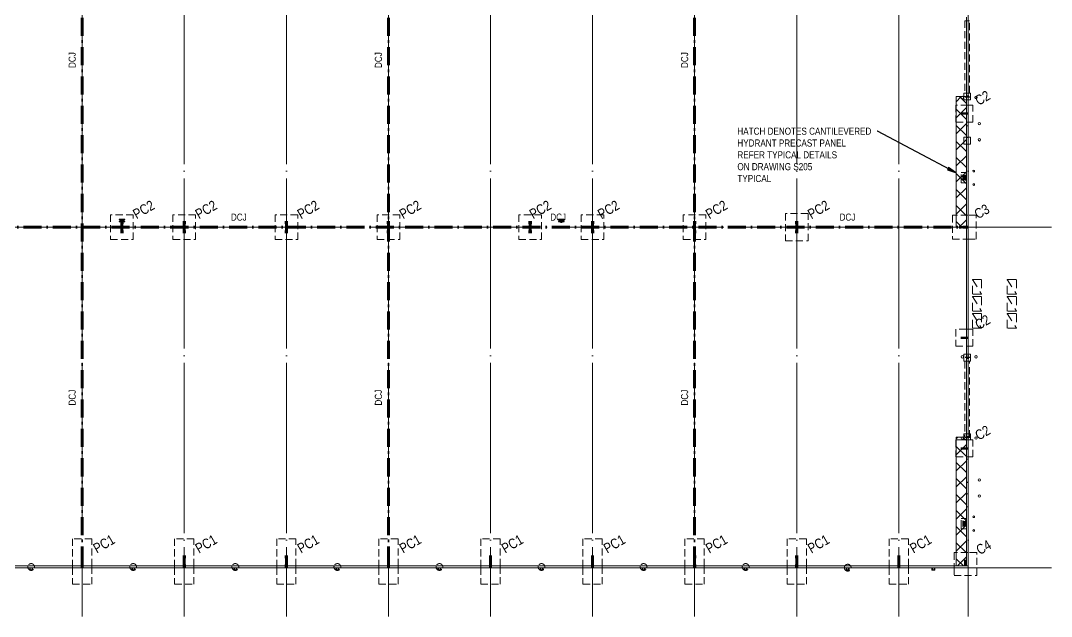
# Model space of a CAD drawing. Header units: millimetres. Extents: x 1606 to 301010, y -5142 to 244250.
# Drawn here: x 187252 to 278139, y 121161 to 173646 of the extents above; entities that cross this region are included whole.
import ezdxf

# ---------------------------------------------------------------- set-up
doc = ezdxf.new("R2010")
doc.units = ezdxf.units.MM
for name, pattern in [('_SGE_Grid Line', [16250, 15000, -625, 0, -625]), ('_SGE_Hidden', [925, 625, -300]), ('Dash', [1250, 750, -500]), ('Dash Dot', [2587.5, 1587.5, -500, 0, -500])]:
    doc.linetypes.add(name, pattern=pattern)
for name, color, linetype, lineweight in [('0-1', 7, 'Continuous', 5), ('A-ANNO-NOTE', 131, 'Continuous', 18), ('A-COLS-1', 253, 'Continuous', 9), ('A-COLS-2', 52, 'Continuous', 9), ('A-DETL-1', 90, 'Dash Dot', 70), ('A-GENM-1', 253, 'Continuous', 9), ('A-GENM-2', 9, 'Continuous', 9), ('A-WALL-1', 253, 'Continuous', 9), ('A-WALL-2', 113, 'Continuous', 20), ('A-WALL-HDLN', 110, '_SGE_Hidden', 18), ('A-WALL-PATT-2', 111, 'Continuous', 18), ('G-ANNO-TEXT-1', 7, 'Continuous', 25), ('G-ANNO-TEXT-2', 250, 'Continuous', 25), ('P-SANR-FIXT-1', 253, 'Continuous', 9), ('P-SANR-FIXT-HDLN-1', 253, 'Dash', 9), ('Q-SPCQ-1', 253, 'Continuous', 9), ('Q-SPCQ-HDLN-1', 253, 'Dash', 9), ('S-BEAM-1', 7, '_SGE_Hidden', 18), ('S-COLS', 52, 'Continuous', 18), ('S-COLS-1', 52, 'Continuous', 70), ('S-COLS-IDEN-1', 171, 'Continuous', 35), ('S-COLS-SYMB', 171, 'Continuous', 50), ('S-FNDN-1', 32, '_SGE_Hidden', 18), ('S-FNDN-HDLN-1', 4, '_SGE_Hidden', 18), ('S-GRID-1', 1, '_SGE_Grid Line', 13)]:
    doc.layers.add(name, color=color, linetype=linetype, lineweight=lineweight)
doc.styles.add('Arial Narrow_3', font='ARIALN.TTF', dxfattribs={"height": 875})
doc.styles.add('Arial Narrow_4', font='ARIALN.TTF', dxfattribs={"height": 625})
pattern_1 = [(45, (0, 0), (-707.1068, 707.1068), []), (135, (0, 0), (-707.1068, -707.1068), [])]

# ---------------------------------------------------------------- blocks, each defined once
blk = doc.blocks.new('WYA_RO_Downpipe Guard_Square _ Circular_Adj Depth - 150 SQ-8178884-WAREHOUSE SLAB PLAN')
at = {"layer": 'P-SANR-FIXT-1'}
for p, q in [((-131, 6), (-211, 6)), ((-211, 6), (-211, 0)), ((-211, 0), (-211, 6)), ((-211, 6), (-131, 6)), ((131, 231), (-131, 231)), ((-131, 231), (-131, 6)), ((-131, 6), (-131, 231)), ((-131, 231), (131, 231)), ((-125, 0), (-125, 225)), ((-125, 225), (125, 225)), ((125, 225), (-125, 225)), ((-125, 225), (-125, 0)), ((125, 225), (125, 0)), ((125, 0), (125, 225)), ((131, 6), (131, 231)), ((131, 231), (131, 6)), ((211, 6), (131, 6)), ((131, 6), (211, 6)), ((211, 0), (211, 6)), ((211, 6), (211, 0)), ((-211, 0), (-125, 0)), ((-125, 0), (-211, 0)), ((125, 0), (211, 0)), ((211, 0), (125, 0))]:
    blk.add_line(p, q, dxfattribs=at)
blk = doc.blocks.new('WYA_RO_DP_Square _ Circular_With Offset - 100 SQ-8857368-WAREHOUSE SLAB PLAN')
at = {"layer": 'A-GENM-2'}
for p, q in [((-75, 75), (-75, -75)), ((75, 75), (-75, 75)), ((-75, -75), (-75, 75)), ((-75, 75), (75, 75)), ((75, -75), (75, 75)), ((75, 75), (75, -75)), ((-75, -75), (75, -75)), ((75, -75), (-75, -75))]:
    blk.add_line(p, q, dxfattribs=at)
blk = doc.blocks.new('WYA_RO_DP_Square _ Circular_With Offset - 100 SQ-8857362-WAREHOUSE SLAB PLAN')
at = {"layer": 'A-GENM-2'}
for p, q in [((-75, 75), (-75, -75)), ((75, 75), (-75, 75)), ((-75, -75), (-75, 75)), ((-75, 75), (75, 75)), ((75, -75), (75, 75)), ((75, 75), (75, -75)), ((-75, -75), (75, -75)), ((75, -75), (-75, -75))]:
    blk.add_line(p, q, dxfattribs=at)
blk = doc.blocks.new('WYA_RO_DP_Square _ Circular_With Offset - 100 SQ-8857356-WAREHOUSE SLAB PLAN')
at = {"layer": 'A-GENM-2'}
for p, q in [((-75, 75), (-75, -75)), ((75, 75), (-75, 75)), ((-75, -75), (-75, 75)), ((-75, 75), (75, 75)), ((75, -75), (75, 75)), ((75, 75), (75, -75)), ((-75, -75), (75, -75)), ((75, -75), (-75, -75))]:
    blk.add_line(p, q, dxfattribs=at)
blk = doc.blocks.new('WYA_RO_DP_Square _ Circular_With Offset - 100 SQ-8857350-WAREHOUSE SLAB PLAN')
at = {"layer": 'A-GENM-2'}
for p, q in [((-75, 75), (-75, -75)), ((75, 75), (-75, 75)), ((-75, -75), (-75, 75)), ((-75, 75), (75, 75)), ((75, -75), (75, 75)), ((75, 75), (75, -75)), ((-75, -75), (75, -75)), ((75, -75), (-75, -75))]:
    blk.add_line(p, q, dxfattribs=at)
blk = doc.blocks.new('WYA_RO_DP_Square _ Circular_With Offset - 100 SQ-8858124-WAREHOUSE SLAB PLAN')
at = {"layer": 'A-GENM-2'}
for p, q in [((-75, 75), (-75, -75)), ((75, 75), (-75, 75)), ((-75, -75), (-75, 75)), ((-75, 75), (75, 75)), ((75, -75), (75, 75)), ((75, 75), (75, -75)), ((-75, -75), (75, -75)), ((75, -75), (-75, -75))]:
    blk.add_line(p, q, dxfattribs=at)
blk = doc.blocks.new('SE_Nominal Area - Bin_1300D x 800W x 1300H-8215683-WAREHOUSE SLAB PLAN')
at = {"layer": 'Q-SPCQ-HDLN-1'}
for p, q in [((-650, -400), (650, 400)), ((-650, -400), (-650, 400)), ((-650, 400), (650, 400)), ((650, 400), (650, -400)), ((650, -400), (-650, -400))]:
    blk.add_line(p, q, dxfattribs=at)
blk = doc.blocks.new('SE_Fire_ Hydrant Double - Fire Hydrant_ Double-8297470-WAREHOUSE SLAB PLAN')
at = {"layer": 'Q-SPCQ-1'}
for centre, start, end in [((-300, 600), 360, 180), ((-300, 600), 180, 360), ((-300, -600), 360, 180), ((-300, -600), 180, 360)]:
    blk.add_arc(centre, 75, start, end, dxfattribs=at)
blk = doc.blocks.new('SE_FHR-floor based - SE_FHR-floor based-8309260-WAREHOUSE SLAB PLAN')
at = {"layer": 'P-SANR-FIXT-1'}
for p, q in [((-250, 300), (-250, 290)), ((-250, 300), (250, 300)), ((-250, 290), (250, 290)), ((-250, 85), (-250, 75)), ((-250, 85), (250, 85)), ((-250, 75), (250, 75)), ((-189, 85), (-189, 290)), ((-189, 257.5), (189, 257.5)), ((-189, 222.5), (189, 222.5)), ((-189, 187.5), (189, 187.5)), ((-189, 152.5), (189, 152.5)), ((-189, 117.5), (189, 117.5)), ((-70, 15), (-70, 0)), ((-70, 15), (70, 15)), ((-70, 0), (70, 0)), ((-40, 75), (-40, 15)), ((40, 75), (40, 15)), ((70, 15), (70, 0)), ((189, 85), (189, 290)), ((250, 300), (250, 290)), ((250, 85), (250, 75))]:
    blk.add_line(p, q, dxfattribs=at)
at = {"layer": 'P-SANR-FIXT-HDLN-1'}
for p, q in [((-450, 0), (-450, 450)), ((-450, 450), (450, 450)), ((450, 0), (-450, 0)), ((450, 450), (450, 0))]:
    blk.add_line(p, q, dxfattribs=at)
blk = doc.blocks.new('SE_FHR-floor based - SE_FHR-floor based-8310606-WAREHOUSE SLAB PLAN')
at = {"layer": 'P-SANR-FIXT-1'}
for p, q in [((-250, 300), (-250, 290)), ((-250, 300), (250, 300)), ((-250, 290), (250, 290)), ((-250, 85), (-250, 75)), ((-250, 85), (250, 85)), ((-250, 75), (250, 75)), ((-189, 85), (-189, 290)), ((-189, 257.5), (189, 257.5)), ((-189, 222.5), (189, 222.5)), ((-189, 187.5), (189, 187.5)), ((-189, 152.5), (189, 152.5)), ((-189, 117.5), (189, 117.5)), ((-70, 15), (-70, 0)), ((-70, 15), (70, 15)), ((-70, 0), (70, 0)), ((-40, 75), (-40, 15)), ((40, 75), (40, 15)), ((70, 15), (70, 0)), ((189, 85), (189, 290)), ((250, 300), (250, 290)), ((250, 85), (250, 75))]:
    blk.add_line(p, q, dxfattribs=at)
blk = doc.blocks.new('WYA_CO_BOLLARD1 - 220ø x 1200h 2-7720433-WAREHOUSE SLAB PLAN')
at = {"layer": 'A-COLS-2'}
for start, end in [(360, 180), (0, 180), (180, 360), (180, 360)]:
    blk.add_arc((0, 0), 110, start, end, dxfattribs=at)
blk = doc.blocks.new('WYA_CO_BOLLARD - 220ø x 1200h-8177647-WAREHOUSE SLAB PLAN')
at = {"layer": 'A-COLS-2'}
for start, end in [(360, 180), (0, 180), (180, 360), (180, 360)]:
    blk.add_arc((0, 0), 110, start, end, dxfattribs=at)
blk = doc.blocks.new('23041_Modscape EF_ Central_V22_rvt-1-WAREHOUSE SLAB PLAN')
at = {"layer": 'A-WALL-1'}
for p, q in [((240415, 173950), (240415, 166950)), ((240415, 166950), (240415, 173950)), ((240565, 166950), (240565, 173950)), ((240565, 173950), (240565, 166950)), ((240415, 166950), (240415, 164371)), ((240565, 166950), (240415, 166950)), ((240415, 166950), (240415, 164371)), ((240565, 166950), (240415, 166950)), ((240565, 164371), (240565, 166950)), ((240565, 164371), (240565, 166950)), ((240415, 164371), (240565, 164371)), ((240415, 164371), (240415, 163351)), ((240415, 163351), (240415, 164371)), ((240415, 164371), (240565, 164371)), ((240565, 163351), (240565, 164371)), ((240565, 164371), (240565, 163351)), ((240415, 163351), (240415, 143950)), ((240565, 163351), (240415, 163351)), ((240415, 163351), (240415, 143950)), ((240565, 163351), (240415, 163351)), ((240565, 143950), (240565, 163351)), ((240565, 143950), (240565, 163351)), ((240415, 143950), (240565, 143950)), ((240415, 143950), (240415, 136950)), ((240415, 136950), (240415, 143950)), ((240415, 143950), (240565, 143950)), ((240565, 136950), (240565, 143950)), ((240565, 143950), (240565, 136950)), ((240415, 136950), (240415, 132980)), ((240565, 136950), (240415, 136950)), ((240415, 136950), (240415, 132980)), ((240565, 136950), (240415, 136950)), ((240565, 132980), (240565, 136950)), ((240565, 132980), (240565, 136950)), ((240415, 132980), (240565, 132980)), ((240415, 132980), (240415, 131960)), ((240415, 131960), (240415, 132980)), ((240415, 132980), (240565, 132980)), ((240565, 131960), (240565, 132980)), ((240565, 132980), (240565, 131960)), ((240415, 131960), (240415, 125600)), ((240565, 131960), (240415, 131960)), ((240415, 131960), (240415, 130815)), ((240565, 131960), (240415, 131960)), ((240565, 125600), (240565, 131960)), ((240565, 130815), (240565, 131960)), ((240415, 130815), (240415, 125600)), ((240565, 130815), (240415, 130815)), ((240565, 125600), (240565, 130815)), ((240415, 125600), (134555, 125600)), ((240415, 125600), (134555, 125600)), ((149166, 125450), (157744, 125450)), ((149166, 125450), (157744, 125450)), ((157744, 125450), (157830, 125450)), ((157744, 125450), (157830, 125450)), ((157830, 125450), (158080, 125450)), ((157830, 125450), (158080, 125450)), ((158080, 125450), (158166, 125450)), ((158080, 125450), (158166, 125450)), ((158166, 125450), (166744, 125450)), ((158166, 125450), (166744, 125450)), ((166744, 125450), (166830, 125450)), ((166744, 125450), (166830, 125450)), ((166830, 125450), (167080, 125450)), ((166830, 125450), (167080, 125450)), ((167080, 125450), (167166, 125450)), ((167080, 125450), (167166, 125450)), ((167166, 125450), (175744, 125450)), ((167166, 125450), (175744, 125450)), ((175744, 125450), (175830, 125450)), ((175744, 125450), (175830, 125450)), ((175830, 125450), (176080, 125450)), ((175830, 125450), (176080, 125450)), ((176080, 125450), (176166, 125450)), ((176080, 125450), (176166, 125450)), ((176166, 125450), (184744, 125450)), ((176166, 125450), (184744, 125450)), ((184744, 125450), (184830, 125450)), ((184744, 125450), (184830, 125450)), ((184830, 125450), (185080, 125450)), ((184830, 125450), (185080, 125450)), ((185080, 125450), (185166, 125450)), ((185080, 125450), (185166, 125450)), ((185166, 125450), (193744, 125450)), ((185166, 125450), (193744, 125450)), ((193744, 125450), (193830, 125450)), ((193744, 125450), (193830, 125450)), ((193830, 125450), (194080, 125450)), ((193830, 125450), (194080, 125450)), ((194080, 125450), (194166, 125450)), ((194080, 125450), (194166, 125450)), ((194166, 125450), (202744, 125450)), ((194166, 125450), (202744, 125450)), ((202744, 125450), (202830, 125450)), ((202744, 125450), (202830, 125450)), ((202830, 125450), (203080, 125450)), ((202830, 125450), (203080, 125450)), ((203080, 125450), (203166, 125450)), ((203080, 125450), (203166, 125450)), ((203166, 125450), (211744, 125450)), ((203166, 125450), (211744, 125450)), ((211744, 125450), (211830, 125450)), ((211744, 125450), (211830, 125450)), ((211830, 125450), (212080, 125450)), ((211830, 125450), (212080, 125450)), ((212080, 125450), (212166, 125450)), ((212080, 125450), (212166, 125450)), ((212166, 125450), (220744, 125450)), ((212166, 125450), (220744, 125450)), ((220744, 125450), (220830, 125450)), ((220744, 125450), (220830, 125450)), ((220830, 125450), (221080, 125450)), ((220830, 125450), (221080, 125450)), ((221080, 125450), (221166, 125450)), ((221080, 125450), (221166, 125450)), ((221166, 125450), (229744, 125450)), ((221166, 125450), (229744, 125450)), ((229744, 125450), (229830, 125450)), ((229744, 125450), (229830, 125450)), ((229830, 125450), (230080, 125450)), ((229830, 125450), (230080, 125450)), ((230080, 125450), (230166, 125450)), ((230080, 125450), (230166, 125450)), ((230166, 125450), (237299, 125450)), ((230166, 125450), (237299, 125450)), ((237299, 125450), (237385, 125450)), ((237299, 125450), (237385, 125450)), ((237385, 125450), (237635, 125450)), ((237385, 125450), (237635, 125450)), ((237635, 125450), (237721, 125450)), ((237635, 125450), (237721, 125450)), ((237721, 125450), (240565, 125450)), ((237721, 125450), (240565, 125450)), ((240565, 125600), (240415, 125600)), ((240415, 125600), (240565, 125600)), ((240565, 125450), (240565, 125600)), ((240565, 125600), (240565, 125450))]:
    blk.add_line(p, q, dxfattribs=at)
at = {"layer": 'A-COLS-1', "rotation": 270}
for name, p in [('WYA_CO_BOLLARD1 - 220ø x 1200h 2-7720433-WAREHOUSE SLAB PLAN', (240065, 166875)), ('WYA_CO_BOLLARD1 - 220ø x 1200h 2-7720433-WAREHOUSE SLAB PLAN', (241265, 166875)), ('WYA_CO_BOLLARD - 220ø x 1200h-8177647-WAREHOUSE SLAB PLAN', (241565, 164571)), ('WYA_CO_BOLLARD - 220ø x 1200h-8177647-WAREHOUSE SLAB PLAN', (241565, 163151)), ('WYA_CO_BOLLARD1 - 220ø x 1200h 2-7720433-WAREHOUSE SLAB PLAN', (240065, 144025)), ('WYA_CO_BOLLARD1 - 220ø x 1200h 2-7720433-WAREHOUSE SLAB PLAN', (241265, 144025)), ('WYA_CO_BOLLARD1 - 220ø x 1200h 2-7720433-WAREHOUSE SLAB PLAN', (240065, 136875)), ('WYA_CO_BOLLARD1 - 220ø x 1200h 2-7720433-WAREHOUSE SLAB PLAN', (241265, 136875)), ('WYA_CO_BOLLARD - 220ø x 1200h-8177647-WAREHOUSE SLAB PLAN', (241565, 133180)), ('WYA_CO_BOLLARD - 220ø x 1200h-8177647-WAREHOUSE SLAB PLAN', (241565, 131760))]:
    blk.add_blockref(name, p, dxfattribs=at)
at = {"layer": 'A-GENM-1', "rotation": 180}
for name, p in [('WYA_RO_DP_Square _ Circular_With Offset - 100 SQ-8857350-WAREHOUSE SLAB PLAN', (157955, 125350)), ('WYA_RO_DP_Square _ Circular_With Offset - 100 SQ-8857356-WAREHOUSE SLAB PLAN', (166955, 125350)), ('WYA_RO_DP_Square _ Circular_With Offset - 100 SQ-8857356-WAREHOUSE SLAB PLAN', (175955, 125350)), ('WYA_RO_DP_Square _ Circular_With Offset - 100 SQ-8857356-WAREHOUSE SLAB PLAN', (184955, 125350)), ('WYA_RO_DP_Square _ Circular_With Offset - 100 SQ-8857362-WAREHOUSE SLAB PLAN', (193955, 125350)), ('WYA_RO_DP_Square _ Circular_With Offset - 100 SQ-8857362-WAREHOUSE SLAB PLAN', (202955, 125350)), ('WYA_RO_DP_Square _ Circular_With Offset - 100 SQ-8857368-WAREHOUSE SLAB PLAN', (211955, 125350)), ('WYA_RO_DP_Square _ Circular_With Offset - 100 SQ-8857368-WAREHOUSE SLAB PLAN', (220955, 125350)), ('WYA_RO_DP_Square _ Circular_With Offset - 100 SQ-8857368-WAREHOUSE SLAB PLAN', (229955, 125350)), ('WYA_RO_DP_Square _ Circular_With Offset - 100 SQ-8858124-WAREHOUSE SLAB PLAN', (237510, 125350))]:
    blk.add_blockref(name, p, dxfattribs=at)
at = {"layer": 'P-SANR-FIXT-1'}
for name, p, rotation in [('SE_FHR-floor based - SE_FHR-floor based-8309260-WAREHOUSE SLAB PLAN', (240415, 159802), 90.00000000000134), ('SE_FHR-floor based - SE_FHR-floor based-8309260-WAREHOUSE SLAB PLAN', (240415, 129332), 90.00000000000134), ('WYA_RO_Downpipe Guard_Square _ Circular_Adj Depth - 150 SQ-8178884-WAREHOUSE SLAB PLAN', (157955, 125450), 180), ('WYA_RO_Downpipe Guard_Square _ Circular_Adj Depth - 150 SQ-8178884-WAREHOUSE SLAB PLAN', (166955, 125450), 180), ('WYA_RO_Downpipe Guard_Square _ Circular_Adj Depth - 150 SQ-8178884-WAREHOUSE SLAB PLAN', (175955, 125450), 180), ('WYA_RO_Downpipe Guard_Square _ Circular_Adj Depth - 150 SQ-8178884-WAREHOUSE SLAB PLAN', (184955, 125450), 180), ('WYA_RO_Downpipe Guard_Square _ Circular_Adj Depth - 150 SQ-8178884-WAREHOUSE SLAB PLAN', (193955, 125450), 180), ('WYA_RO_Downpipe Guard_Square _ Circular_Adj Depth - 150 SQ-8178884-WAREHOUSE SLAB PLAN', (202955, 125450), 180), ('WYA_RO_Downpipe Guard_Square _ Circular_Adj Depth - 150 SQ-8178884-WAREHOUSE SLAB PLAN', (211955, 125450), 180), ('WYA_RO_Downpipe Guard_Square _ Circular_Adj Depth - 150 SQ-8178884-WAREHOUSE SLAB PLAN', (220955, 125450), 180), ('WYA_RO_Downpipe Guard_Square _ Circular_Adj Depth - 150 SQ-8178884-WAREHOUSE SLAB PLAN', (229955, 125450), 180), ('WYA_RO_Downpipe Guard_Square _ Circular_Adj Depth - 150 SQ-8178884-WAREHOUSE SLAB PLAN', (237510, 125450), 180)]:
    blk.add_blockref(name, p, dxfattribs=dict(at, rotation=rotation))
for p in [(165955, 155850), (204705, 155850)]:
    blk.add_blockref('SE_FHR-floor based - SE_FHR-floor based-8310606-WAREHOUSE SLAB PLAN', p, dxfattribs=at)
at = {"layer": 'Q-SPCQ-1'}
for name, p, rotation in [('SE_Fire_ Hydrant Double - Fire Hydrant_ Double-8297470-WAREHOUSE SLAB PLAN', (240765, 159802), 180), ('SE_Nominal Area - Bin_1300D x 800W x 1300H-8215683-WAREHOUSE SLAB PLAN', (241360, 150190), 269.9999999999997), ('SE_Nominal Area - Bin_1300D x 800W x 1300H-8215683-WAREHOUSE SLAB PLAN', (244421, 150190), 269.9999999999997), ('SE_Nominal Area - Bin_1300D x 800W x 1300H-8215683-WAREHOUSE SLAB PLAN', (241360, 148690), 269.9999999999997), ('SE_Nominal Area - Bin_1300D x 800W x 1300H-8215683-WAREHOUSE SLAB PLAN', (244421, 148690), 269.9999999999997), ('SE_Nominal Area - Bin_1300D x 800W x 1300H-8215683-WAREHOUSE SLAB PLAN', (241360, 147190), 269.9999999999997), ('SE_Nominal Area - Bin_1300D x 800W x 1300H-8215683-WAREHOUSE SLAB PLAN', (244421, 147190), 269.9999999999997), ('SE_Fire_ Hydrant Double - Fire Hydrant_ Double-8297470-WAREHOUSE SLAB PLAN', (240765, 129332), 180)]:
    blk.add_blockref(name, p, dxfattribs=dict(at, rotation=rotation))
blk = doc.blocks.new('SGE_SCL-Column-Steel-WB - PC1 - 800WB122-2666864-WAREHOUSE SLAB PLAN')
at = {"layer": 'S-COLS-1'}
for p, q in [((-125, 396), (125, 396)), ((0, 396), (0, -396)), ((125, -396), (-125, -396))]:
    blk.add_line(p, q, dxfattribs=at)
blk = doc.blocks.new('SGE_SCL-Column-Steel-WB - PC2 - 800WB146-2211192-WAREHOUSE SLAB PLAN')
at = {"layer": 'S-COLS-1'}
for p, q in [((-137.5, 400), (137.5, 400)), ((0, 400), (0, -400)), ((137.5, -400), (-137.5, -400))]:
    blk.add_line(p, q, dxfattribs=at)
blk = doc.blocks.new('SGE_SCL-Column-Steel-WB - PC2 - 800WB146-2777091-WAREHOUSE SLAB PLAN')
at = {"layer": 'S-COLS-1'}
for p, q in [((-137.5, 400), (137.5, 400)), ((0, 400), (0, -400)), ((137.5, -400), (-137.5, -400))]:
    blk.add_line(p, q, dxfattribs=at)
blk = doc.blocks.new('SGE_SCL-Column-Steel-UB - C4 - 410UB60-2675763-WAREHOUSE SLAB PLAN')
at = {"layer": 'S-COLS-SYMB'}
for p, q in [((-89, 203), (89, 203)), ((0, 203), (0, -203)), ((89, -203), (-89, -203))]:
    blk.add_line(p, q, dxfattribs=at)
blk = doc.blocks.new('SGE_SCL-Column-Steel-UB - C2 - 410UB53_7-2677286-WAREHOUSE SLAB PLAN')
at = {"layer": 'S-COLS-SYMB'}
for p, q in [((-89, 201.5), (89, 201.5)), ((0, 201.5), (0, -201.5)), ((89, -201.5), (-89, -201.5))]:
    blk.add_line(p, q, dxfattribs=at)
blk = doc.blocks.new('SGE_SCL-Column-Steel-UB - C2 - 410UB53_7-2677285-WAREHOUSE SLAB PLAN')
at = {"layer": 'S-COLS-SYMB'}
for p, q in [((-89, 201.5), (89, 201.5)), ((0, 201.5), (0, -201.5)), ((89, -201.5), (-89, -201.5))]:
    blk.add_line(p, q, dxfattribs=at)
blk = doc.blocks.new('SGE_SCL-Column-Steel-UB - C3 - 530UB92_4-2677287-WAREHOUSE SLAB PLAN')
at = {"layer": 'S-COLS-SYMB'}
for p, q in [((-104.5, 266.5), (104.5, 266.5)), ((0, 266.5), (0, -266.5)), ((104.5, -266.5), (-104.5, -266.5))]:
    blk.add_line(p, q, dxfattribs=at)
blk = doc.blocks.new('SGE_SCL-Column-Steel-UB - C2 - 410UB53_7-2677288-WAREHOUSE SLAB PLAN')
at = {"layer": 'S-COLS-SYMB'}
for p, q in [((-89, 201.5), (89, 201.5)), ((0, 201.5), (0, -201.5)), ((89, -201.5), (-89, -201.5))]:
    blk.add_line(p, q, dxfattribs=at)
blk = doc.blocks.new('SGE Footing-Rectangular - F2-1758764-WAREHOUSE SLAB PLAN')
at = {"layer": 'S-FNDN-1'}
for p, q in [((1000, 1100), (-1000, 1100)), ((-1000, 1100), (-1000, -1100)), ((1000, -1100), (1000, 1100)), ((-1000, -1100), (1000, -1100))]:
    blk.add_line(p, q, dxfattribs=at)
blk = doc.blocks.new('SGE Footing-Rectangular - F8-2709843-WAREHOUSE SLAB PLAN')
at = {"layer": 'S-FNDN-1'}
for p, q in [((1000, 1200), (-1000, 1200)), ((-1000, 1200), (-1000, -1200)), ((1000, -1200), (1000, 1200)), ((-1000, -1200), (1000, -1200))]:
    blk.add_line(p, q, dxfattribs=at)
blk = doc.blocks.new('SGE Door Column - DC1 - 230 PFC _ 50 x 5_0 EA-2762588-WAREHOUSE SLAB PLAN')
at = {"layer": 'S-COLS-SYMB'}
for p, q in [((0, 0), (75, 0)), ((0, 0), (0, -230)), ((0, -230), (75, -230))]:
    blk.add_line(p, q, dxfattribs=at)
blk = doc.blocks.new('SGE Door Column - DC1 - 230 PFC _ 50 x 5_0 EA-2762587-WAREHOUSE SLAB PLAN')
at = {"layer": 'S-COLS-SYMB'}
for p, q in [((0, 230), (75, 230)), ((0, 0), (0, 230)), ((0, 0), (75, 0))]:
    blk.add_line(p, q, dxfattribs=at)
blk = doc.blocks.new('SGE Door Column - DC1 - 230 PFC _ 50 x 5_0 EA-2762589-WAREHOUSE SLAB PLAN')
at = {"layer": 'S-COLS-SYMB'}
for p, q in [((0, 0), (75, 0)), ((0, 0), (0, -230)), ((0, -230), (75, -230))]:
    blk.add_line(p, q, dxfattribs=at)
blk = doc.blocks.new('SGE_SCL-Column-Steel-WB - PC2 - 800WB146-2661223-WAREHOUSE SLAB PLAN')
at = {"layer": 'S-COLS-1'}
for p, q in [((-137.5, 400), (137.5, 400)), ((0, 400), (0, -400)), ((137.5, -400), (-137.5, -400))]:
    blk.add_line(p, q, dxfattribs=at)
blk = doc.blocks.new('SGE Footing-Rectangular - F1-V70-WAREHOUSE SLAB PLAN')
at = {"layer": 'S-FNDN-1'}
for p, q in [((850, 2000), (-850, 2000)), ((-850, 2000), (-850, -396)), ((850, -396), (850, 2000)), ((-850, -546), (-850, -2000)), ((850, -2000), (850, -546)), ((-850, -2000), (850, -2000))]:
    blk.add_line(p, q, dxfattribs=at)
at = {"layer": 'S-FNDN-HDLN-1'}
for p, q in [((-850, -396), (-850, -546)), ((850, -546), (850, -396))]:
    blk.add_line(p, q, dxfattribs=at)
blk = doc.blocks.new('SGE Footing-Rectangular - F5-V75-WAREHOUSE SLAB PLAN')
at = {"layer": 'S-FNDN-1'}
for p, q in [((-815, 1000), (-1000, 1000)), ((-1000, 1000), (-1000, -176)), ((1000, 1000), (235, 1000)), ((1000, -1000), (1000, 1000)), ((-1000, -326), (-1000, -1000)), ((-1000, -1000), (1000, -1000))]:
    blk.add_line(p, q, dxfattribs=at)
at = {"layer": 'S-FNDN-HDLN-1'}
for p, q in [((235, 1000), (-814, 1000)), ((-1000, -176), (-1000, -326))]:
    blk.add_line(p, q, dxfattribs=at)
blk = doc.blocks.new('SGE Footing-Rectangular - F7-1758794-WAREHOUSE SLAB PLAN')
at = {"layer": 'S-FNDN-1'}
for p, q in [((750, 750), (-750, 750)), ((-750, 750), (-750, -176)), ((750, -176), (750, 750)), ((-750, -326), (-750, -750)), ((-750, -750), (750, -750)), ((750, -750), (750, -326))]:
    blk.add_line(p, q, dxfattribs=at)
at = {"layer": 'S-FNDN-HDLN-1'}
for p, q in [((-750, -176), (-750, -326)), ((750, -326), (750, -176))]:
    blk.add_line(p, q, dxfattribs=at)
blk = doc.blocks.new('SGE Footing-Rectangular - F6-1759126-WAREHOUSE SLAB PLAN')
at = {"layer": 'S-FNDN-1'}
for p, q in [((1050, 1050), (-1050, 1050)), ((-1050, 1050), (-1050, -176)), ((1050, 724), (1050, 1050)), ((-1050, -326), (-1050, -1050)), ((1050, -1050), (1050, -326)), ((-1050, -1050), (1050, -1050))]:
    blk.add_line(p, q, dxfattribs=at)
at = {"layer": 'S-FNDN-HDLN-1'}
for p, q in [((1050, -326), (1050, 724)), ((-1050, -176), (-1050, -326))]:
    blk.add_line(p, q, dxfattribs=at)
blk = doc.blocks.new('Basic Wall _ 150mm THICK PRECAST HYDRANT - ___-2363042-WAREHOUSE SLAB PLAN')
at = {"layer": 'A-WALL-PATT-2'}
h = blk.add_hatch(dxfattribs=at)
h.set_pattern_fill('FP_1', color=256, style=0, pattern_type=2)
h.set_pattern_definition(pattern_1)
h.paths.add_polyline_path([(239515, 125600), (240415, 125600), (240415, 136955), (239515, 136955), (239515, 131955)])
at = {"layer": 'A-WALL-2'}
for q in [(240415, 136955), (239515, 125600)]:
    blk.add_line((239515, 136955), q, dxfattribs=at)
blk = doc.blocks.new('Basic Wall _ 150mm THICK PRECAST HYDRANT - ___-2363044-WAREHOUSE SLAB PLAN')
at = {"layer": 'A-WALL-PATT-2'}
h = blk.add_hatch(dxfattribs=at)
h.set_pattern_fill('FP_1', color=256, style=0, pattern_type=2)
h.set_pattern_definition(pattern_1)
h.paths.add_polyline_path([(239515, 155450), (240415, 155450), (240415, 166955), (239515, 166955), (239515, 156072)])
at = {"layer": 'A-WALL-2'}
for p, q in [((239515, 166955), (240415, 166955)), ((239515, 166955), (239515, 155450)), ((240415, 155450), (239515, 155450))]:
    blk.add_line(p, q, dxfattribs=at)
blk = doc.blocks.new('SGE Footing-Circular - 600 Dia-V78-WAREHOUSE SLAB PLAN')
at = {"layer": 'S-FNDN-1'}
for start, end in [(17.54146, 162.45854), (191.54443, 348.45557)]:
    blk.add_arc((0, 0), 300, start, end, dxfattribs=at)
at = {"layer": 'S-FNDN-HDLN-1'}
for start, end in [(162.46803, 180), (180, 191.53494), (360, 17.53197), (348.46506, 360)]:
    blk.add_arc((0, 0), 300, start, end, dxfattribs=at)
blk = doc.blocks.new('SGE Footing-Circular - 600 Dia-V69-WAREHOUSE SLAB PLAN')
at = {"layer": 'S-FNDN-1'}
for start, end in [(180, 360), (30.13396, 149.86604)]:
    blk.add_arc((0, 0), 300, start, end, dxfattribs=at)
at = {"layer": 'S-FNDN-HDLN-1'}
for start, end in [(149.87553, 180), (360, 30.12447)]:
    blk.add_arc((0, 0), 300, start, end, dxfattribs=at)

msp = doc.modelspace()

# ---------------------------------------------------------------- hatches: boundary and pattern name
at = {"layer": 'G-ANNO-TEXT-2'}
msp.add_hatch(color=256, dxfattribs=at).paths.add_polyline_path([(269685, 160265), (269078, 160721), (268967, 160511)])

# ---------------------------------------------------------------- linework, layer by layer
at = {"layer": 'A-DETL-1'}
for p, q in [((192683, 215300), (192683, 125600)), ((219683, 215300), (219683, 125600)), ((246683, 215300), (246683, 125600)), ((60723, 155450), (270643, 155450))]:
    msp.add_line(p, q, dxfattribs=at)
at = {"layer": 'A-WALL-2'}
for p, q in [((270793, 166955), (270643, 166955)), ((270643, 166955), (270643, 143950)), ((270793, 143950), (270793, 166955)), ((270643, 164370), (270793, 164370)), ((270793, 163370), (270643, 163370)), ((270643, 155450), (270793, 155450)), ((270643, 143950), (270793, 143950)), ((270643, 136955), (270643, 125600)), ((270793, 136955), (270643, 136955)), ((270793, 125450), (270793, 136955)), ((270643, 132955), (270793, 132955)), ((270793, 131955), (270643, 131955)), ((192683, 125600), (147683, 125600)), ((147683, 125450), (192683, 125450)), ((192683, 125450), (192683, 125600)), ((270793, 125600), (192683, 125600)), ((192683, 125450), (270793, 125450)), ((201683, 125450), (201683, 125600)), ((210683, 125450), (210683, 125600)), ((219683, 125450), (219683, 125600)), ((228683, 125450), (228683, 125600)), ((237683, 125450), (237683, 125600)), ((246683, 125450), (246683, 125600)), ((255683, 125450), (255683, 125600)), ((264683, 125450), (264683, 125600))]:
    msp.add_line(p, q, dxfattribs=at)
at = {"layer": 'A-WALL-HDLN'}
msp.add_line((270793, 135005), (270643, 135005), dxfattribs=at)
at = {"layer": 'G-ANNO-TEXT-2'}
for p, q in [((262801, 163906), (262784, 163906)), ((269685, 160265), (262801, 163906)), ((269078, 160721), (268967, 160511)), ((268967, 160511), (269685, 160265)), ((269685, 160265), (269078, 160721))]:
    msp.add_line(p, q, dxfattribs=at)
at = {"layer": 'S-BEAM-1'}
for p, q in [((270518, 173637), (270918, 173637)), ((270518, 173637), (270518, 167268)), ((270918, 167268), (270918, 173637)), ((270918, 167268), (270518, 167268)), ((270518, 143637), (270918, 143637)), ((270518, 143637), (270518, 136955)), ((270918, 136955), (270918, 143637)), ((270918, 136955), (270793, 136955))]:
    msp.add_line(p, q, dxfattribs=at)
at = {"layer": 'S-FNDN-1'}
for p, q in [((271018, 167255), (270418, 167255)), ((270418, 167255), (270418, 166955)), ((271018, 166655), (271018, 167255)), ((270793, 166655), (271018, 166655)), ((269717, 166201), (269717, 164701)), ((269743, 166201), (269717, 166201)), ((271217, 166201), (270793, 166201)), ((271217, 164701), (271217, 166201)), ((269717, 164701), (269743, 164701)), ((270793, 164701), (271217, 164701)), ((271018, 163370), (270793, 163370)), ((270793, 162770), (271018, 162770)), ((271018, 162770), (271018, 163370)), ((270643, 144255), (270418, 144255)), ((270418, 144255), (270418, 143655)), ((270418, 143655), (271018, 143655)), ((271018, 144255), (270793, 144255)), ((271018, 143655), (271018, 144255)), ((270518, 137255), (270418, 137255)), ((270418, 137255), (270418, 136955)), ((271018, 137255), (270918, 137255)), ((271018, 136705), (271018, 137255)), ((269717, 136705), (269717, 135205)), ((269743, 136705), (269717, 136705)), ((271217, 136705), (271018, 136705)), ((271217, 135205), (271217, 136705)), ((269717, 135205), (269743, 135205)), ((270793, 135205), (271217, 135205)), ((193533, 127996), (191833, 127996)), ((191833, 127996), (191833, 125600)), ((193533, 125600), (193533, 127996)), ((229533, 127996), (227833, 127996)), ((227833, 127996), (227833, 125600)), ((229533, 125600), (229533, 127996)), ((238533, 127996), (236833, 127996)), ((236833, 127996), (236833, 125600)), ((238533, 125600), (238533, 127996)), ((247533, 127996), (245833, 127996)), ((245833, 127996), (245833, 125600)), ((247533, 125600), (247533, 127996)), ((265533, 127996), (263833, 127996)), ((263833, 127996), (263833, 125600)), ((265533, 125600), (265533, 127996)), ((191833, 125450), (191833, 123996)), ((193533, 123996), (193533, 125450)), ((227833, 125450), (227833, 123996)), ((229533, 123996), (229533, 125450)), ((236833, 125450), (236833, 123996)), ((238533, 123996), (238533, 125450)), ((245833, 125450), (245833, 123996)), ((247533, 123996), (247533, 125450)), ((263833, 125450), (263833, 123996)), ((265533, 123996), (265533, 125450)), ((191833, 123996), (193533, 123996)), ((227833, 123996), (229533, 123996)), ((236833, 123996), (238533, 123996)), ((245833, 123996), (247533, 123996)), ((263833, 123996), (265533, 123996))]:
    msp.add_line(p, q, dxfattribs=at)
at = {"layer": 'S-FNDN-HDLN-1'}
for p, q in [((270418, 166955), (270418, 166655)), ((270418, 166655), (270793, 166655)), ((270793, 166201), (269744, 166201)), ((269744, 164701), (270793, 164701)), ((270643, 163370), (270418, 163370)), ((270418, 163370), (270418, 162770)), ((270418, 162770), (270793, 162770)), ((270793, 144255), (270644, 144255)), ((270918, 137255), (270519, 137255)), ((270418, 136705), (269744, 136705)), ((270418, 136955), (270418, 136705)), ((271018, 136705), (270418, 136705)), ((269744, 135205), (270793, 135205)), ((191833, 125600), (191833, 125450)), ((193533, 125450), (193533, 125600)), ((227833, 125600), (227833, 125450)), ((229533, 125450), (229533, 125600)), ((236833, 125600), (236833, 125450)), ((238533, 125450), (238533, 125600)), ((245833, 125600), (245833, 125450)), ((247533, 125450), (247533, 125600)), ((263833, 125600), (263833, 125450)), ((265533, 125450), (265533, 125600))]:
    msp.add_line(p, q, dxfattribs=at)
at = {"layer": 'S-GRID-1'}
for p, q in [((192683, 241000), (192683, 121161)), ((201683, 241000), (201683, 121161)), ((210683, 241000), (210683, 121161)), ((219683, 241000), (219683, 121161)), ((228683, 241000), (228683, 121161)), ((237683, 241000), (237683, 121161)), ((246683, 241000), (246683, 121161)), ((255683, 241000), (255683, 121161)), ((264683, 241000), (264683, 121161)), ((270793, 241000), (270793, 121161)), ((55494, 155450), (278139, 155450)), ((55494, 125450), (278139, 125450))]:
    msp.add_line(p, q, dxfattribs=at)

# ---------------------------------------------------------------- block references
at = {"layer": '0-1'}
msp.add_blockref('23041_Modscape EF_ Central_V22_rvt-1-WAREHOUSE SLAB PLAN', (30228, 0), dxfattribs=at)
at = {"layer": 'A-WALL-HDLN'}
for name in ['Basic Wall _ 150mm THICK PRECAST HYDRANT - ___-2363044-WAREHOUSE SLAB PLAN', 'Basic Wall _ 150mm THICK PRECAST HYDRANT - ___-2363042-WAREHOUSE SLAB PLAN']:
    msp.add_blockref(name, (30228, 0), dxfattribs=at)
at = {"layer": 'S-COLS'}
for name, p, rotation in [('SGE Door Column - DC1 - 230 PFC _ 50 x 5_0 EA-2762588-WAREHOUSE SLAB PLAN', (270853, 166955), 269.9999999999995), ('SGE_SCL-Column-Steel-UB - C2 - 410UB53_7-2677288-WAREHOUSE SLAB PLAN', (270442, 165451), 89.9999999999999), ('SGE_SCL-Column-Steel-UB - C3 - 530UB92_4-2677287-WAREHOUSE SLAB PLAN', (270377, 155450), 89.9999999999999), ('SGE_SCL-Column-Steel-UB - C2 - 410UB53_7-2677285-WAREHOUSE SLAB PLAN', (270442, 145703), 89.9999999999999), ('SGE Door Column - DC1 - 230 PFC _ 50 x 5_0 EA-2762587-WAREHOUSE SLAB PLAN', (270853, 143950), 89.99999999999959), ('SGE Door Column - DC1 - 230 PFC _ 50 x 5_0 EA-2762589-WAREHOUSE SLAB PLAN', (270853, 136955), 269.9999999999995), ('SGE_SCL-Column-Steel-UB - C2 - 410UB53_7-2677286-WAREHOUSE SLAB PLAN', (270442, 135955), 89.9999999999999)]:
    msp.add_blockref(name, p, dxfattribs=dict(at, rotation=rotation))
for name, p in [('SGE_SCL-Column-Steel-WB - PC2 - 800WB146-2211192-WAREHOUSE SLAB PLAN', (196183, 155450)), ('SGE_SCL-Column-Steel-WB - PC2 - 800WB146-2211192-WAREHOUSE SLAB PLAN', (201683, 155450)), ('SGE_SCL-Column-Steel-WB - PC2 - 800WB146-2211192-WAREHOUSE SLAB PLAN', (210683, 155450)), ('SGE_SCL-Column-Steel-WB - PC2 - 800WB146-2211192-WAREHOUSE SLAB PLAN', (219683, 155450)), ('SGE_SCL-Column-Steel-WB - PC2 - 800WB146-2777091-WAREHOUSE SLAB PLAN', (232183, 155450)), ('SGE_SCL-Column-Steel-WB - PC2 - 800WB146-2661223-WAREHOUSE SLAB PLAN', (237683, 155450)), ('SGE_SCL-Column-Steel-WB - PC2 - 800WB146-2211192-WAREHOUSE SLAB PLAN', (246683, 155450)), ('SGE_SCL-Column-Steel-WB - PC2 - 800WB146-2211192-WAREHOUSE SLAB PLAN', (255683, 155450)), ('SGE_SCL-Column-Steel-UB - C4 - 410UB60-2675763-WAREHOUSE SLAB PLAN', (270539, 125864))]:
    msp.add_blockref(name, p, dxfattribs=at)
at = {"layer": 'S-COLS-1'}
for p in [(192683, 125996), (201683, 125996), (210683, 125996), (219683, 125996), (228683, 125996), (237683, 125996), (246683, 125996), (255683, 125996), (264683, 125996)]:
    msp.add_blockref('SGE_SCL-Column-Steel-WB - PC1 - 800WB122-2666864-WAREHOUSE SLAB PLAN', p, dxfattribs=at)
at = {"layer": 'S-FNDN-1'}
for name, p in [('SGE Footing-Rectangular - F2-1758764-WAREHOUSE SLAB PLAN', (196183, 155450)), ('SGE Footing-Rectangular - F2-1758764-WAREHOUSE SLAB PLAN', (201683, 155450)), ('SGE Footing-Rectangular - F2-1758764-WAREHOUSE SLAB PLAN', (210683, 155450)), ('SGE Footing-Rectangular - F2-1758764-WAREHOUSE SLAB PLAN', (219683, 155450)), ('SGE Footing-Rectangular - F2-1758764-WAREHOUSE SLAB PLAN', (232183, 155450)), ('SGE Footing-Rectangular - F2-1758764-WAREHOUSE SLAB PLAN', (237683, 155450)), ('SGE Footing-Rectangular - F2-1758764-WAREHOUSE SLAB PLAN', (246683, 155450)), ('SGE Footing-Rectangular - F8-2709843-WAREHOUSE SLAB PLAN', (255683, 155450))]:
    msp.add_blockref(name, p, dxfattribs=at)
at = {"layer": 'S-FNDN-HDLN-1', "rotation": 89.9999999999999}
for name, p in [('SGE Footing-Rectangular - F6-1759126-WAREHOUSE SLAB PLAN', (270467, 155450)), ('SGE Footing-Rectangular - F7-1758794-WAREHOUSE SLAB PLAN', (270467, 145703))]:
    msp.add_blockref(name, p, dxfattribs=at)
at = {"layer": 'S-FNDN-HDLN-1'}
for name, p in [('SGE Footing-Rectangular - F1-V70-WAREHOUSE SLAB PLAN', (201683, 125996)), ('SGE Footing-Rectangular - F1-V70-WAREHOUSE SLAB PLAN', (210683, 125996)), ('SGE Footing-Rectangular - F1-V70-WAREHOUSE SLAB PLAN', (219683, 125996)), ('SGE Footing-Rectangular - F1-V70-WAREHOUSE SLAB PLAN', (255683, 125996)), ('SGE Footing-Rectangular - F5-V75-WAREHOUSE SLAB PLAN', (270558, 125776)), ('SGE Footing-Circular - 600 Dia-V78-WAREHOUSE SLAB PLAN', (188183, 125510)), ('SGE Footing-Circular - 600 Dia-V78-WAREHOUSE SLAB PLAN', (197183, 125510)), ('SGE Footing-Circular - 600 Dia-V78-WAREHOUSE SLAB PLAN', (206183, 125510)), ('SGE Footing-Circular - 600 Dia-V78-WAREHOUSE SLAB PLAN', (215183, 125510)), ('SGE Footing-Circular - 600 Dia-V78-WAREHOUSE SLAB PLAN', (224183, 125510)), ('SGE Footing-Circular - 600 Dia-V78-WAREHOUSE SLAB PLAN', (233183, 125510)), ('SGE Footing-Circular - 600 Dia-V78-WAREHOUSE SLAB PLAN', (242183, 125510)), ('SGE Footing-Circular - 600 Dia-V78-WAREHOUSE SLAB PLAN', (251183, 125510)), ('SGE Footing-Circular - 600 Dia-V69-WAREHOUSE SLAB PLAN', (260183, 125450))]:
    msp.add_blockref(name, p, dxfattribs=at)

# ---------------------------------------------------------------- texts
at = {"layer": 'A-ANNO-NOTE', "char_height": 625, "width": 1683.54, "attachment_point": 1, "rotation": 90, "style": 'Arial Narrow_4'}
for insert in [(191485, 169474), (218485, 169474), (245485, 169474), (191485, 139737), (218485, 139737), (245485, 139737)]:
    msp.add_mtext('DCJ', dxfattribs=dict(at, insert=insert))
at = {"layer": 'A-ANNO-NOTE', "char_height": 625, "width": 1683.54, "attachment_point": 1, "style": 'Arial Narrow_4'}
for insert in [(205794, 156648), (233957, 156648), (259463, 156648)]:
    msp.add_mtext('DCJ', dxfattribs=dict(at, insert=insert))
at = {"layer": 'G-ANNO-TEXT-1', "char_height": 625, "attachment_point": 1, "style": 'Arial Narrow_4'}
for s, insert, width in [('HATCH DENOTES CANTILEVERED', (250453, 164219), 14330.16), ('HYDRANT PRECAST PANEL', (250453, 163177), 11624.47), ('REFER TYPICAL DETAILS', (250453, 162135), 10682.49), ('ON DRAWING S205', (250453, 161093), 7996.83), ('TYPICAL', (250453, 160052), 3627.64)]:
    msp.add_mtext(s, dxfattribs=dict(at, insert=insert, width=width))
at = {"layer": 'S-COLS-IDEN-1', "char_height": 875, "attachment_point": 1, "rotation": 30, "style": 'Arial Narrow_3'}
for s, insert, width in [('C2', (271296, 166896), 1563.29), ('PC2', (197038, 156895), 2385.02), ('PC2', (202538, 156895), 2385.02), ('PC2', (211538, 156895), 2385.02), ('PC2', (220538, 156895), 2385.02), ('PC2', (232003, 156895), 2385.02), ('PC2', (238023, 156895), 2385.02), ('PC2', (247538, 156895), 2385.02), ('PC2', (256538, 156895), 2385.02), ('C3', (271231, 156895), 1563.29), ('C2', (271296, 147147), 1563.29), ('C2', (271296, 137400), 1563.29), ('PC1', (193538, 127441), 2385.02), ('PC1', (202538, 127441), 2385.02), ('PC1', (211538, 127441), 2385.02), ('PC1', (220538, 127441), 2385.02), ('PC1', (229538, 127441), 2385.02), ('PC1', (238538, 127441), 2385.02), ('PC1', (247538, 127441), 2385.02), ('PC1', (256538, 127441), 2385.02), ('PC1', (265538, 127441), 2385.02), ('C4', (271393, 127309), 1563.29)]:
    msp.add_mtext(s, dxfattribs=dict(at, insert=insert, width=width))

doc.saveas('drawing.dxf')
